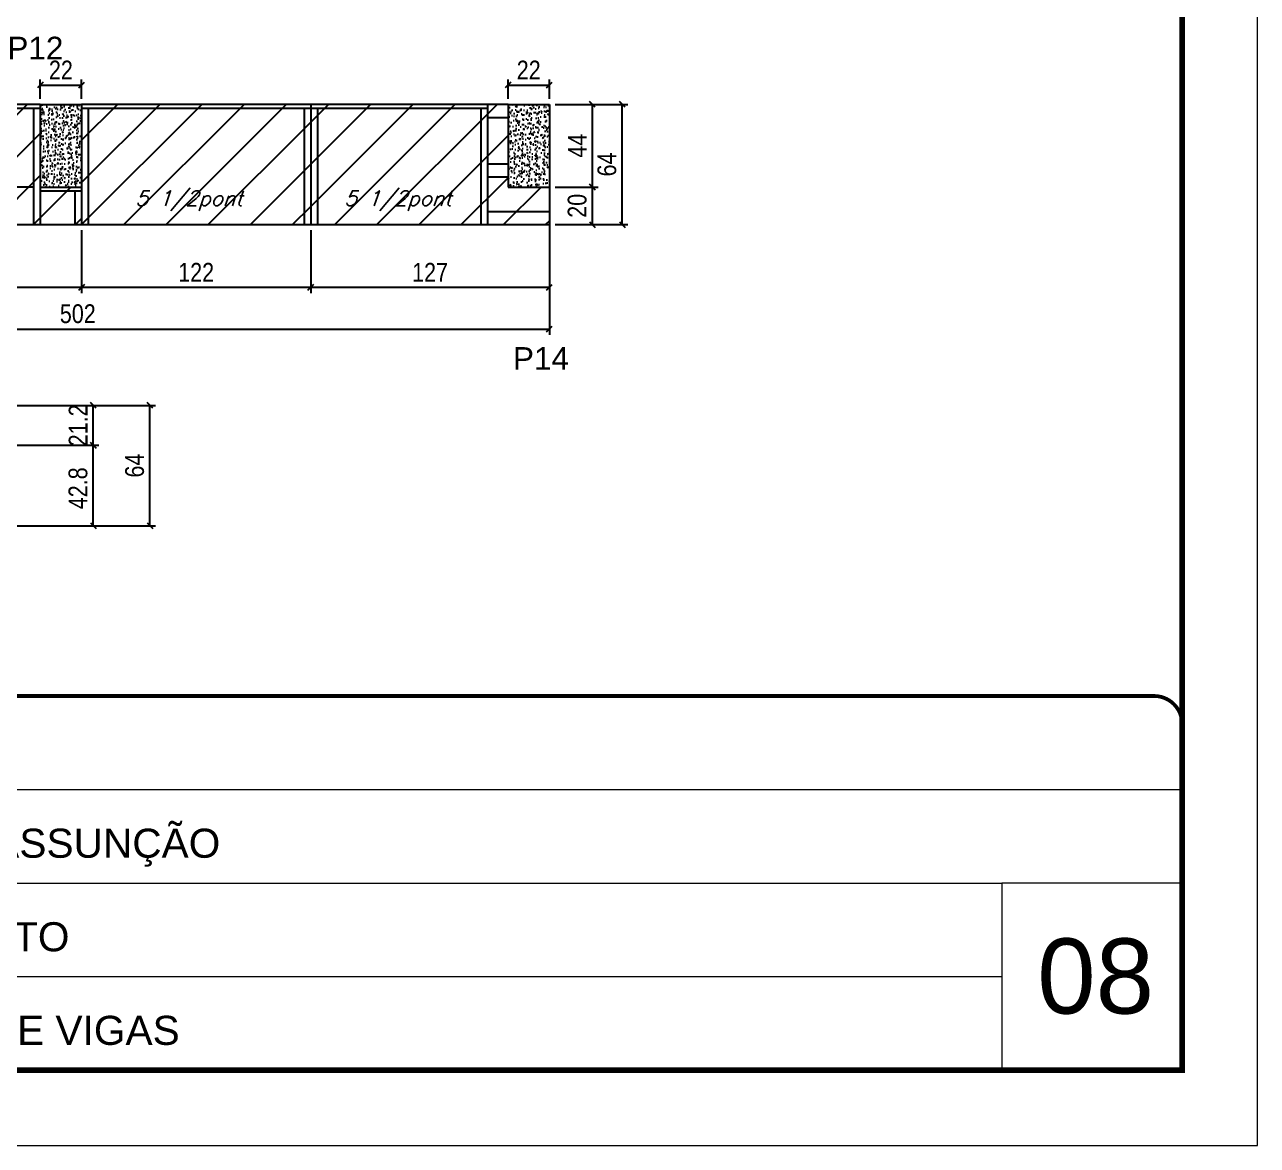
# Model space of a CAD drawing. Extents: x -20960 to -5926, y -2106 to 21915.
# Drawn here: x -6610 to -5953, y 19717 to 20313 of the extents above; entities that cross this region are included whole.
import ezdxf

# ---------------------------------------------------------------- set-up
doc = ezdxf.new("R2010")
doc.units = 0
doc.linetypes.add('CONTINUO', pattern=[0])
doc.linetypes.add('DASHED', pattern=[0.75, 0.5, -0.25])
for name, color, linetype in [('5', 5, 'Continuous'), ('COTA', 241, 'Continuous'), ('Painéis', 200, 'Continuous'), ('Reaproveitamento', 251, 'Continuous'), ('SARR_2.2x7', 40, 'Continuous'), ('SARR_3.5x7', 81, 'Continuous'), ('texto', 7, 'Continuous')]:
    doc.layers.add(name, color=color, linetype=linetype)
for name, color, linetype, lineweight in [('CARIMBO', 255, 'Continuous', 9), ('Folhas', 255, 'Continuous', 9), ('SARRAFO DE PRESSAO', 251, 'DASHED', 9)]:
    doc.layers.add(name, color=color, linetype=linetype, lineweight=lineweight)
doc.styles.add('ARIAL', font='arial.ttf')
doc.styles.add('COTA TECNICA', font='techl___.ttf', dxfattribs={"height": 10})
doc.styles.add('Romans', font='romans.shx')
doc.styles.get("Standard").update_dxf_attribs({"font": 'arial.ttf'})
doc.dimstyles.new('PAINEL', dxfattribs={"dimtxt": 10, "dimasz": 3, "dimexe": 3, "dimexo": 3, "dimgap": 3, "dimtad": 1, "dimdec": 1, "dimzin": 12, "dimdsep": 46, "dimtxsty": 'COTA TECNICA', "dimblk1": 'OBLIQUE', "dimblk2": 'OBLIQUE', "dimsah": 1, "dimcen": 0.9, "dimclrd": 4, "dimclre": 4, "dimclrt": 240, "dimadec": 1, "dimazin": 3, "dimtfac": 1, "dimtdec": 1, "dimtmove": 0, "dimatfit": 3, "dimfxl": 1, "dimtolj": 1, "dimtzin": 12, "dimarcsym": 0})
pattern_1 = [(50, (-144487.8634, -7911.083), (5.46554007, -0.47817257), [0.5715, -6.2865]), (355, (-144487.8634, -7911.083), (-1.05730264, 5.73170536), [0.4572, -5.02921753]), (100.4514447, (-144487.408, -7911.123), (4.40823741, 5.25353256), [0.48570026, -5.34270734]), (46.1842, (-144487.8634, -7909.559), (8.13237123, -1.26126984), [0.85725, -9.42975]), (96.6355576, (-144487.186, -7909.664), (7.122124, 7.42278374), [0.7285507, -8.01406824]), (351.184151, (-144487.8634, -7909.559), (7.122124, 7.42278374), [0.685799, -7.54379196]), (21, (-144487.1014, -7909.94), (4.54843174, -3.06795595), [0.5715, -6.2865]), (326, (-144487.1014, -7909.94), (1.85406085, 5.52563898), [0.4572, -5.0292]), (71.451445, (-144486.7224, -7910.1956), (6.40249258, 2.45768307), [0.48570026, -5.34269813]), (37.5, (-144487.8634, -7911.083), (0.092658098, 2.536651166), [0, -4.96824, 0, -5.1054, 0, -5.04825]), (7.5, (-144487.8634, -7911.083), (2.004589875, 3.005417245), [0, -2.91084, 0, -4.85394, 0, -1.92405]), (327.5, (-144489.5627, -7911.083), (4.067717855, -0.17186232), [0, -1.905, 0, -5.9436, 0, -7.8867]), (317.5, (-144490.3247, -7911.083), (4.44387544, 0.76279473), [0, -2.4765, 0, -3.94716, 0, -5.6007])]
pattern_2 = [(45, (1598.5, 2297.15), (-11.22532, 11.22532), [])]

# ---------------------------------------------------------------- blocks, each defined once
blk = doc.blocks.new('9999999999')
at = {"color": 30, "linetype": 'CONTINUO'}
for p, q in [((98564.56, 34379.64), (99583.98, 34379.64)), ((98564.56, 34329.83), (99487.98, 34329.83)), ((99583.98, 34329.83), (99487.98, 34329.83)), ((99487.98, 34329.83), (99487.98, 34230.21)), ((98564.56, 34280.02), (99487.98, 34280.02))]:
    blk.add_line(p, q, dxfattribs=at)
at = {"color": 30, "linetype": 'CONTINUO', "const_width": 2}
blk.add_lwpolyline([(99583.98, 34230.21), (99583.98, 34414.45, 0.414214), (99568.98, 34429.45), (98228.98, 34429.45, 0.414214), (98213.98, 34414.45), (98213.98, 34245.21, 0.414214), (98228.98, 34230.21), (99583.98, 34230.21)], format="xyb", dxfattribs=at)
at = {"layer": 'Folhas'}
blk.add_lwpolyline([(98138.98, 34190.21), (99623.98, 34190.21), (99623.98, 35240.21), (98138.98, 35240.21)], close=True, dxfattribs=at)
at = {"layer": 'Folhas', "color": 30, "const_width": 3}
blk.add_lwpolyline([(98213.98, 34230.21), (99583.98, 34230.21), (99583.98, 35200.21), (98213.98, 35200.21)], close=True, dxfattribs=at)
at = {"color": 7, "linetype": 'Continuous', "ltscale": 5, "style": 'ARIAL'}
for s, p in [('HOSPITAL ASSUNÇÃO', (98837.68, 34343.32)), ('5° PAVIMENTO', (98837.68, 34293.51)), ('LATERAIS DE VIGAS', (98837.68, 34243.7))]:
    blk.add_text(s, height=15.4829, dxfattribs=at).set_placement(p)
blk = doc.blocks.new('_Oblique')
at = {"color": 0, "linetype": 'ByBlock', "lineweight": -2}
blk.add_line((-0.5, -0.5), (0.5, 0.5), dxfattribs=at)
blk = doc.blocks.new('*D137')
at = {"layer": 'COTA', "color": 4, "linetype": 'ByBlock', "lineweight": -2, "transparency": 16777216}
for p, q in [((-6601.31, 20274.03), (-6601.31, 20284.32)), ((-6601.31, 20281.32), (-6579.31, 20281.32)), ((-6579.31, 20274.03), (-6579.31, 20284.32))]:
    blk.add_line(p, q, dxfattribs=at)
at = {"layer": 'Defpoints', "color": 0, "linetype": 'ByBlock', "transparency": 16777216}
for p in [(-6579.31, 20281.32), (-6601.31, 20271.03), (-6579.31, 20271.03)]:
    blk.add_point(p, dxfattribs=at)
at = {"layer": 'COTA', "color": 4, "linetype": 'ByBlock', "lineweight": -2, "transparency": 16777216, "xscale": 3, "yscale": 3, "zscale": 3, "rotation": 180}
blk.add_blockref('_Oblique', (-6601.31, 20281.32), dxfattribs=at)
at = {"layer": 'COTA', "color": 4, "linetype": 'ByBlock', "lineweight": -2, "transparency": 16777216, "xscale": 3, "yscale": 3, "zscale": 3}
blk.add_blockref('_Oblique', (-6579.31, 20281.32), dxfattribs=at)
at = {"layer": 'COTA', "color": 240, "linetype": 'ByBlock', "transparency": 16777216, "insert": (-6590.31, 20289.32), "char_height": 10, "attachment_point": 5, "style": 'COTA TECNICA'}
blk.add_mtext('\\A1;22', dxfattribs=at)
blk = doc.blocks.new('*D138')
at = {"layer": 'COTA', "color": 4, "linetype": 'ByBlock', "lineweight": -2, "transparency": 16777216}
for p, q in [((-6604.31, 20271.03), (-6618.94, 20271.03)), ((-6615.94, 20271.03), (-6615.94, 20227.03)), ((-6604.31, 20227.03), (-6618.94, 20227.03))]:
    blk.add_line(p, q, dxfattribs=at)
at = {"layer": 'Defpoints', "color": 0, "linetype": 'ByBlock', "transparency": 16777216}
for p in [(-6601.31, 20271.03), (-6615.94, 20227.03), (-6601.31, 20227.03)]:
    blk.add_point(p, dxfattribs=at)
at = {"layer": 'COTA', "color": 4, "linetype": 'ByBlock', "lineweight": -2, "transparency": 16777216, "xscale": 3, "yscale": 3, "zscale": 3}
for p, rotation in [((-6615.94, 20271.03), 90), ((-6615.94, 20227.03), 270)]:
    blk.add_blockref('_Oblique', p, dxfattribs=dict(at, rotation=rotation))
at = {"layer": 'COTA', "color": 240, "linetype": 'ByBlock', "transparency": 16777216, "insert": (-6624.02, 20249.03), "char_height": 10, "attachment_point": 5, "rotation": 90, "style": 'COTA TECNICA'}
blk.add_mtext('\\A1;44', dxfattribs=at)
blk = doc.blocks.new('*D141')
at = {"layer": 'COTA', "color": 4, "linetype": 'ByBlock', "lineweight": -2, "transparency": 16777216}
for p, q in [((-6710.31, 20204.03), (-6710.31, 20170.56)), ((-6579.31, 20204.03), (-6579.31, 20170.56)), ((-6579.31, 20173.56), (-6710.31, 20173.56))]:
    blk.add_line(p, q, dxfattribs=at)
at = {"layer": 'Defpoints', "color": 0, "linetype": 'ByBlock', "transparency": 16777216}
for p in [(-6710.31, 20207.03), (-6579.31, 20207.03), (-6710.31, 20173.56)]:
    blk.add_point(p, dxfattribs=at)
at = {"layer": 'COTA', "color": 4, "linetype": 'ByBlock', "lineweight": -2, "transparency": 16777216, "xscale": 3, "yscale": 3, "zscale": 3, "rotation": 180}
blk.add_blockref('_Oblique', (-6710.31, 20173.56), dxfattribs=at)
at = {"layer": 'COTA', "color": 4, "linetype": 'ByBlock', "lineweight": -2, "transparency": 16777216, "xscale": 3, "yscale": 3, "zscale": 3}
blk.add_blockref('_Oblique', (-6579.31, 20173.56), dxfattribs=at)
at = {"layer": 'COTA', "color": 240, "linetype": 'ByBlock', "transparency": 16777216, "insert": (-6644.81, 20181.78), "char_height": 10, "attachment_point": 5, "style": 'COTA TECNICA'}
blk.add_mtext('\\A1;131', dxfattribs=at)
blk = doc.blocks.new('*D142')
at = {"layer": 'COTA', "color": 4, "linetype": 'ByBlock', "lineweight": -2, "transparency": 16777216}
for p, q in [((-6579.31, 20204.03), (-6579.31, 20170.56)), ((-6457.31, 20204.03), (-6457.31, 20170.56)), ((-6457.31, 20173.56), (-6579.31, 20173.56))]:
    blk.add_line(p, q, dxfattribs=at)
at = {"layer": 'Defpoints', "color": 0, "linetype": 'ByBlock', "transparency": 16777216}
for p in [(-6579.31, 20207.03), (-6457.31, 20207.03), (-6579.31, 20173.56)]:
    blk.add_point(p, dxfattribs=at)
at = {"layer": 'COTA', "color": 4, "linetype": 'ByBlock', "lineweight": -2, "transparency": 16777216, "xscale": 3, "yscale": 3, "zscale": 3, "rotation": 180}
blk.add_blockref('_Oblique', (-6579.31, 20173.56), dxfattribs=at)
at = {"layer": 'COTA', "color": 4, "linetype": 'ByBlock', "lineweight": -2, "transparency": 16777216, "xscale": 3, "yscale": 3, "zscale": 3}
blk.add_blockref('_Oblique', (-6457.31, 20173.56), dxfattribs=at)
at = {"layer": 'COTA', "color": 240, "linetype": 'ByBlock', "transparency": 16777216, "insert": (-6518.31, 20181.62), "char_height": 10, "attachment_point": 5, "style": 'COTA TECNICA'}
blk.add_mtext('\\A1;122', dxfattribs=at)
blk = doc.blocks.new('*D143')
at = {"layer": 'COTA', "color": 4, "linetype": 'ByBlock', "lineweight": -2, "transparency": 16777216}
for p, q in [((-6457.31, 20204.03), (-6457.31, 20170.56)), ((-6330.31, 20204.03), (-6330.31, 20170.56)), ((-6330.31, 20173.56), (-6457.31, 20173.56))]:
    blk.add_line(p, q, dxfattribs=at)
at = {"layer": 'Defpoints', "color": 0, "linetype": 'ByBlock', "transparency": 16777216}
for p in [(-6457.31, 20207.03), (-6330.31, 20207.03), (-6457.31, 20173.56)]:
    blk.add_point(p, dxfattribs=at)
at = {"layer": 'COTA', "color": 4, "linetype": 'ByBlock', "lineweight": -2, "transparency": 16777216, "xscale": 3, "yscale": 3, "zscale": 3, "rotation": 180}
blk.add_blockref('_Oblique', (-6457.31, 20173.56), dxfattribs=at)
at = {"layer": 'COTA', "color": 4, "linetype": 'ByBlock', "lineweight": -2, "transparency": 16777216, "xscale": 3, "yscale": 3, "zscale": 3}
blk.add_blockref('_Oblique', (-6330.31, 20173.56), dxfattribs=at)
at = {"layer": 'COTA', "color": 240, "linetype": 'ByBlock', "transparency": 16777216, "insert": (-6393.81, 20181.63), "char_height": 10, "attachment_point": 5, "style": 'COTA TECNICA'}
blk.add_mtext('\\A1;127', dxfattribs=at)
blk = doc.blocks.new('*D146')
at = {"layer": 'COTA', "color": 4, "linetype": 'ByBlock', "lineweight": -2, "transparency": 16777216}
for p, q in [((-6327.31, 20227.03), (-6304.38, 20227.03)), ((-6307.38, 20207.03), (-6307.38, 20227.03)), ((-6327.31, 20207.03), (-6304.38, 20207.03))]:
    blk.add_line(p, q, dxfattribs=at)
at = {"layer": 'Defpoints', "color": 0, "linetype": 'ByBlock', "transparency": 16777216}
for p in [(-6330.31, 20227.03), (-6307.38, 20227.03), (-6330.31, 20207.03)]:
    blk.add_point(p, dxfattribs=at)
at = {"layer": 'COTA', "color": 4, "linetype": 'ByBlock', "lineweight": -2, "transparency": 16777216, "xscale": 3, "yscale": 3, "zscale": 3}
for p, rotation in [((-6307.38, 20227.03), 90), ((-6307.38, 20207.03), 270)]:
    blk.add_blockref('_Oblique', p, dxfattribs=dict(at, rotation=rotation))
at = {"layer": 'COTA', "color": 240, "linetype": 'ByBlock', "transparency": 16777216, "insert": (-6315.49, 20217.03), "char_height": 10, "attachment_point": 5, "rotation": 90, "style": 'COTA TECNICA'}
blk.add_mtext('\\A1;20', dxfattribs=at)
blk = doc.blocks.new('*D147')
at = {"layer": 'COTA', "color": 4, "linetype": 'ByBlock', "lineweight": -2, "transparency": 16777216}
for p, q in [((-6327.31, 20271.03), (-6304.38, 20271.03)), ((-6307.38, 20227.03), (-6307.38, 20271.03)), ((-6327.31, 20227.03), (-6304.38, 20227.03))]:
    blk.add_line(p, q, dxfattribs=at)
at = {"layer": 'Defpoints', "color": 0, "linetype": 'ByBlock', "transparency": 16777216}
for p in [(-6330.31, 20271.03), (-6307.38, 20271.03), (-6330.31, 20227.03)]:
    blk.add_point(p, dxfattribs=at)
at = {"layer": 'COTA', "color": 4, "linetype": 'ByBlock', "lineweight": -2, "transparency": 16777216, "xscale": 3, "yscale": 3, "zscale": 3}
for p, rotation in [((-6307.38, 20271.03), 90), ((-6307.38, 20227.03), 270)]:
    blk.add_blockref('_Oblique', p, dxfattribs=dict(at, rotation=rotation))
at = {"layer": 'COTA', "color": 240, "linetype": 'ByBlock', "transparency": 16777216, "insert": (-6315.46, 20249.03), "char_height": 10, "attachment_point": 5, "rotation": 90, "style": 'COTA TECNICA'}
blk.add_mtext('\\A1;44', dxfattribs=at)
blk = doc.blocks.new('*D148')
at = {"layer": 'COTA', "color": 4, "linetype": 'ByBlock', "lineweight": -2, "transparency": 16777216}
for p, q in [((-6352.31, 20274.03), (-6352.31, 20284.32)), ((-6352.31, 20281.32), (-6330.31, 20281.32)), ((-6330.31, 20274.03), (-6330.31, 20284.32))]:
    blk.add_line(p, q, dxfattribs=at)
at = {"layer": 'Defpoints', "color": 0, "linetype": 'ByBlock', "transparency": 16777216}
for p in [(-6330.31, 20281.32), (-6352.31, 20271.03), (-6330.31, 20271.03)]:
    blk.add_point(p, dxfattribs=at)
at = {"layer": 'COTA', "color": 4, "linetype": 'ByBlock', "lineweight": -2, "transparency": 16777216, "xscale": 3, "yscale": 3, "zscale": 3, "rotation": 180}
blk.add_blockref('_Oblique', (-6352.31, 20281.32), dxfattribs=at)
at = {"layer": 'COTA', "color": 4, "linetype": 'ByBlock', "lineweight": -2, "transparency": 16777216, "xscale": 3, "yscale": 3, "zscale": 3}
blk.add_blockref('_Oblique', (-6330.31, 20281.32), dxfattribs=at)
at = {"layer": 'COTA', "color": 240, "linetype": 'ByBlock', "transparency": 16777216, "insert": (-6341.31, 20289.32), "char_height": 10, "attachment_point": 5, "style": 'COTA TECNICA'}
blk.add_mtext('\\A1;22', dxfattribs=at)
blk = doc.blocks.new('*D149')
at = {"layer": 'COTA', "color": 4, "linetype": 'ByBlock', "lineweight": -2, "transparency": 16777216}
for p, q in [((-6327.31, 20271.03), (-6288.55, 20271.03)), ((-6291.55, 20207.03), (-6291.55, 20271.03)), ((-6327.31, 20207.03), (-6288.55, 20207.03))]:
    blk.add_line(p, q, dxfattribs=at)
at = {"layer": 'Defpoints', "color": 0, "linetype": 'ByBlock', "transparency": 16777216}
for p in [(-6330.31, 20271.03), (-6291.55, 20271.03), (-6330.31, 20207.03)]:
    blk.add_point(p, dxfattribs=at)
at = {"layer": 'COTA', "color": 4, "linetype": 'ByBlock', "lineweight": -2, "transparency": 16777216, "xscale": 3, "yscale": 3, "zscale": 3}
for p, rotation in [((-6291.55, 20271.03), 90), ((-6291.55, 20207.03), 270)]:
    blk.add_blockref('_Oblique', p, dxfattribs=dict(at, rotation=rotation))
at = {"layer": 'COTA', "color": 240, "linetype": 'ByBlock', "transparency": 16777216, "insert": (-6299.66, 20239.03), "char_height": 10, "attachment_point": 5, "rotation": 90, "style": 'COTA TECNICA'}
blk.add_mtext('\\A1;64', dxfattribs=at)
blk = doc.blocks.new('*D162')
at = {"layer": 'COTA', "color": 4, "lineweight": -2, "ltscale": 25, "transparency": 16777216}
for p, q in [((-6615.24, 20089.53), (-6570.08, 20089.53)), ((-6573.08, 20046.73), (-6573.08, 20089.53)), ((-6615.24, 20046.73), (-6570.08, 20046.73))]:
    blk.add_line(p, q, dxfattribs=at)
at = {"layer": 'Defpoints', "color": 0, "ltscale": 25, "transparency": 16777216}
for p in [(-6618.24, 20089.53), (-6573.08, 20089.53), (-6618.24, 20046.73)]:
    blk.add_point(p, dxfattribs=at)
at = {"layer": 'COTA', "color": 4, "lineweight": -2, "ltscale": 25, "transparency": 16777216, "xscale": 3, "yscale": 3, "zscale": 3}
for p, rotation in [((-6573.08, 20089.53), 90), ((-6573.08, 20046.73), 270)]:
    blk.add_blockref('_Oblique', p, dxfattribs=dict(at, rotation=rotation))
at = {"layer": 'COTA', "color": 240, "ltscale": 25, "transparency": 16777216, "insert": (-6581.18, 20066.63), "char_height": 10, "attachment_point": 5, "rotation": 90, "style": 'COTA TECNICA'}
blk.add_mtext('\\A1;42.8', dxfattribs=at)
blk = doc.blocks.new('*D164')
at = {"layer": 'COTA', "color": 4, "lineweight": -2, "ltscale": 25, "transparency": 16777216}
for p, q in [((-6615.24, 20110.73), (-6570.08, 20110.73)), ((-6573.08, 20089.53), (-6573.08, 20110.73)), ((-6615.24, 20089.53), (-6570.08, 20089.53))]:
    blk.add_line(p, q, dxfattribs=at)
at = {"layer": 'Defpoints', "color": 0, "ltscale": 25, "transparency": 16777216}
for p in [(-6618.24, 20110.73), (-6573.08, 20110.73), (-6618.24, 20089.53)]:
    blk.add_point(p, dxfattribs=at)
at = {"layer": 'COTA', "color": 4, "lineweight": -2, "ltscale": 25, "transparency": 16777216, "xscale": 3, "yscale": 3, "zscale": 3}
for p, rotation in [((-6573.08, 20110.73), 90), ((-6573.08, 20089.53), 270)]:
    blk.add_blockref('_Oblique', p, dxfattribs=dict(at, rotation=rotation))
at = {"layer": 'COTA', "color": 240, "ltscale": 25, "transparency": 16777216, "insert": (-6581.14, 20100.13), "char_height": 10, "attachment_point": 5, "rotation": 90, "style": 'COTA TECNICA'}
blk.add_mtext('\\A1;21.2', dxfattribs=at)
blk = doc.blocks.new('*D165')
at = {"layer": 'COTA', "color": 4, "lineweight": -2, "ltscale": 25, "transparency": 16777216}
for p, q in [((-6615.24, 20110.73), (-6539.93, 20110.73)), ((-6542.93, 20046.73), (-6542.93, 20110.73)), ((-6615.24, 20046.73), (-6539.93, 20046.73))]:
    blk.add_line(p, q, dxfattribs=at)
at = {"layer": 'Defpoints', "color": 0, "ltscale": 25, "transparency": 16777216}
for p in [(-6618.24, 20110.73), (-6542.93, 20110.73), (-6618.24, 20046.73)]:
    blk.add_point(p, dxfattribs=at)
at = {"layer": 'COTA', "color": 4, "lineweight": -2, "ltscale": 25, "transparency": 16777216, "xscale": 3, "yscale": 3, "zscale": 3}
for p, rotation in [((-6542.93, 20110.73), 90), ((-6542.93, 20046.73), 270)]:
    blk.add_blockref('_Oblique', p, dxfattribs=dict(at, rotation=rotation))
at = {"layer": 'COTA', "color": 240, "ltscale": 25, "transparency": 16777216, "insert": (-6551.03, 20078.73), "char_height": 10, "attachment_point": 5, "rotation": 90, "style": 'COTA TECNICA'}
blk.add_mtext('\\A1;64', dxfattribs=at)
blk = doc.blocks.new('*D168')
at = {"layer": 'COTA', "color": 4, "lineweight": -2, "ltscale": 25, "transparency": 16777216}
for p, q in [((-6832.31, 20236.03), (-6832.31, 20148.4)), ((-6330.31, 20214.03), (-6330.31, 20148.4)), ((-6832.31, 20151.4), (-6330.31, 20151.4))]:
    blk.add_line(p, q, dxfattribs=at)
at = {"layer": 'Defpoints', "color": 0, "ltscale": 25, "transparency": 16777216}
for p in [(-6832.31, 20239.03), (-6330.31, 20217.03), (-6330.31, 20151.4)]:
    blk.add_point(p, dxfattribs=at)
at = {"layer": 'COTA', "color": 4, "lineweight": -2, "ltscale": 25, "transparency": 16777216, "xscale": 3, "yscale": 3, "zscale": 3, "rotation": 180}
blk.add_blockref('_Oblique', (-6832.31, 20151.4), dxfattribs=at)
at = {"layer": 'COTA', "color": 4, "lineweight": -2, "ltscale": 25, "transparency": 16777216, "xscale": 3, "yscale": 3, "zscale": 3}
blk.add_blockref('_Oblique', (-6330.31, 20151.4), dxfattribs=at)
at = {"layer": 'COTA', "color": 240, "ltscale": 25, "transparency": 16777216, "insert": (-6581.31, 20159.51), "char_height": 10, "attachment_point": 5, "style": 'COTA TECNICA'}
blk.add_mtext('\\A1;502', dxfattribs=at)

msp = doc.modelspace()

# ---------------------------------------------------------------- hatches: boundary and pattern name
at = {"layer": 'COTA', "ltscale": 25}
h = msp.add_hatch(dxfattribs=at)
h.set_pattern_fill('AR-CONC', color=256, scale=0.03)
h.set_pattern_definition(pattern_1)
h.paths.add_polyline_path([(-6579.31, 20227.03), (-6579.31, 20271.03), (-6601.31, 20271.03), (-6601.31, 20227.03)])
h = msp.add_hatch(dxfattribs=at)
h.set_pattern_fill('AR-CONC', color=256, scale=0.03)
h.set_pattern_definition(pattern_1)
h.paths.add_polyline_path([(-6330.31, 20227.03), (-6330.31, 20271.03), (-6352.31, 20271.03), (-6352.31, 20227.03)])
at = {"layer": 'Reaproveitamento', "ltscale": 25}
h = msp.add_hatch(dxfattribs=at)
h.set_pattern_fill('ANSI31', color=256, scale=5, style=2)
h.set_pattern_definition([(45, (-4755.574, 2299.826), (-11.22532, 11.22532), [])])
h.paths.add_polyline_path([(-6804.9, 20211.75), (-6737.28, 20211.75), (-6731.78, 20227.72), (-6799.4, 20227.72)], flags=16)
h.paths.add_polyline_path([(-6579.31, 20227.03), (-6601.31, 20227.03), (-6601.31, 20271.03), (-6832.31, 20271.03), (-6832.24, 20207.03), (-6579.31, 20207.03)])
h = msp.add_hatch(dxfattribs=at)
h.set_pattern_fill('ANSI31', color=256, scale=5)
h.set_pattern_definition(pattern_2)
h.paths.add_polyline_path([(-6457.31, 20271.03), (-6579.31, 20271.03), (-6579.31, 20227.03), (-6579.31, 20207.03), (-6457.31, 20207.03)])
h = msp.add_hatch(dxfattribs=at)
h.set_pattern_fill('ANSI31', color=256, scale=5)
h.set_pattern_definition(pattern_2)
h.paths.add_polyline_path([(-6352.31, 20271.03), (-6457.31, 20271.03), (-6457.31, 20207.03), (-6330.31, 20207.03), (-6330.31, 20227.03), (-6352.31, 20227.03)])

# ---------------------------------------------------------------- linework, layer by layer
at = {"layer": 'COTA', "linetype": 'ByBlock'}
for p, q in [((-6601.31, 20271.03), (-6579.31, 20271.03)), ((-6352.31, 20271.03), (-6330.31, 20271.03)), ((-6330.31, 20271.03), (-6330.31, 20227.03))]:
    msp.add_line(p, q, dxfattribs=at)
at = {"layer": 'Painéis', "linetype": 'ByBlock'}
for p, q in [((-6601.31, 20271.03), (-6832.31, 20271.03)), ((-6601.31, 20271.03), (-6601.31, 20227.03)), ((-6579.31, 20271.03), (-6579.31, 20227.03)), ((-6352.31, 20271.03), (-6579.31, 20271.03)), ((-6457.31, 20271.03), (-6457.31, 20207.03)), ((-6352.31, 20271.03), (-6352.31, 20227.03)), ((-6601.31, 20227.03), (-6579.31, 20227.03)), ((-6579.31, 20227.03), (-6579.31, 20207.03)), ((-6352.31, 20227.03), (-6330.31, 20227.03)), ((-6330.31, 20227.03), (-6330.31, 20207.03)), ((-6832.31, 20207.03), (-6579.31, 20207.03)), ((-6579.31, 20207.03), (-6330.31, 20207.03))]:
    msp.add_line(p, q, dxfattribs=at)
at = {"layer": 'SARR_2.2x7', "linetype": 'Continuous'}
for p, q in [((-6601.31, 20268.83), (-6710.31, 20268.83)), ((-6457.31, 20268.83), (-6579.31, 20268.83)), ((-6363.31, 20268.83), (-6457.31, 20268.83)), ((-6363.31, 20264.03), (-6352.31, 20264.03)), ((-6352.31, 20259.03), (-6352.31, 20252.03)), ((-6363.31, 20239.42), (-6352.31, 20239.42)), ((-6363.31, 20232.42), (-6352.31, 20232.42)), ((-6579.31, 20224.83), (-6601.31, 20224.83)), ((-6363.31, 20214.03), (-6330.31, 20214.03))]:
    msp.add_line(p, q, dxfattribs=at)
at = {"layer": 'SARR_3.5x7'}
for p, q in [((-6604.81, 20268.83), (-6604.81, 20207.03)), ((-6575.81, 20268.83), (-6575.81, 20207.03)), ((-6460.81, 20268.83), (-6460.81, 20207.03)), ((-6453.81, 20268.83), (-6453.81, 20207.03)), ((-6366.81, 20268.83), (-6366.81, 20207.03)), ((-6363.31, 20271.03), (-6363.31, 20207.03)), ((-6601.31, 20227.03), (-6601.31, 20207.03)), ((-6582.81, 20224.83), (-6582.81, 20207.03))]:
    msp.add_line(p, q, dxfattribs=at)

# ---------------------------------------------------------------- block references
at = {"layer": 'SARRAFO DE PRESSAO', "color": 6, "linetype": 'ByBlock'}
msp.add_blockref('9999999999', (-105577.48, -14473.39), dxfattribs=at)

# ---------------------------------------------------------------- texts
at = {"layer": '5', "linetype": 'Continuous'}
for s, p in [('P12', (-6618.8, 20295.03)), ('P14', (-6349.7, 20129.77))]:
    msp.add_text(s, height=12, rotation=0.00004, dxfattribs=at).set_placement(p)
at = {"layer": 'CARIMBO', "style": 'ARIAL'}
msp.add_text('08', height=40, dxfattribs=at).set_placement((-6070.64, 19786.96))
at = {"layer": 'texto', "color": 2, "char_height": 8, "attachment_point": 5, "style": 'Romans'}
for insert in [(-6522.17, 20219.74), (-6410.97, 20219.74)]:
    msp.add_mtext('{\\Q19;\\C256;5 1/2pont}', dxfattribs=dict(at, insert=insert))

# ---------------------------------------------------------------- dimensions: what is measured, and where the dimension line sits
at = {"layer": 'COTA', "linetype": 'ByBlock'}
for base, p1, p2, picture, middle in [((-6579.31, 20281.32), (-6601.31, 20271.03), (-6579.31, 20271.03), '*D137', (-6590.31, 20289.32)), ((-6330.31, 20281.32), (-6352.31, 20271.03), (-6330.31, 20271.03), '*D148', (-6341.31, 20289.32)), ((-6710.31, 20173.56), (-6579.31, 20207.03), (-6710.31, 20207.03), '*D141', (-6644.81, 20181.78)), ((-6579.31, 20173.56), (-6457.31, 20207.03), (-6579.31, 20207.03), '*D142', (-6518.31, 20181.62)), ((-6457.31, 20173.56), (-6330.31, 20207.03), (-6457.31, 20207.03), '*D143', (-6393.81, 20181.63))]:
    dim = msp.add_linear_dim(base=base, p1=p1, p2=p2, dimstyle='PAINEL', dxfattribs=at)
    dim.commit()
    dim.dimension.update_dxf_attribs({"geometry": picture, "text_midpoint": middle})
dim = msp.add_linear_dim(base=(-6615.94, 20227.03), p1=(-6601.31, 20271.03), p2=(-6601.31, 20227.03), angle=90, dimstyle='PAINEL', dxfattribs=at)
dim.commit()
dim.dimension.update_dxf_attribs({"geometry": '*D138', "text_midpoint": (-6624.02, 20249.03)})
dim = msp.add_linear_dim(base=(-6307.38, 20271.03), p1=(-6330.31, 20227.03), p2=(-6330.31, 20271.03), angle=90, dimstyle='PAINEL', override={"dimtmove": 1}, dxfattribs=at)
dim.commit()
dim.dimension.update_dxf_attribs({"geometry": '*D147', "text_midpoint": (-6307.38, 20249.03), "dimtype": 160})
for base, p2, picture, middle in [((-6291.55, 20271.03), (-6330.31, 20271.03), '*D149', (-6291.55, 20239.03)), ((-6307.38, 20227.03), (-6330.31, 20227.03), '*D146', (-6307.38, 20217.03))]:
    dim = msp.add_linear_dim(base=base, p1=(-6330.31, 20207.03), p2=p2, angle=90, dimstyle='PAINEL', dxfattribs=at)
    dim.commit()
    dim.dimension.update_dxf_attribs({"geometry": picture, "text_midpoint": middle, "dimtype": 160})
at = {"layer": 'COTA', "ltscale": 25}
dim = msp.add_linear_dim(base=(-6330.31, 20151.4), p1=(-6832.31, 20239.03), p2=(-6330.31, 20217.03), dimstyle='PAINEL', dxfattribs=at)
dim.commit()
dim.dimension.update_dxf_attribs({"geometry": '*D168', "text_midpoint": (-6581.31, 20159.51)})
for base, p1, p2, picture, middle in [((-6573.08, 20110.73), (-6618.24, 20089.53), (-6618.24, 20110.73), '*D164', (-6573.08, 20100.13)), ((-6573.08, 20089.53), (-6618.24, 20046.73), (-6618.24, 20089.53), '*D162', (-6573.08, 20066.63))]:
    dim = msp.add_linear_dim(base=base, p1=p1, p2=p2, angle=90, dimstyle='PAINEL', dxfattribs=at)
    dim.commit()
    dim.dimension.update_dxf_attribs({"geometry": picture, "text_midpoint": middle, "dimtype": 160})
dim = msp.add_linear_dim(base=(-6542.93, 20110.73), p1=(-6618.24, 20046.73), p2=(-6618.24, 20110.73), angle=90, dimstyle='PAINEL', dxfattribs=at)
dim.commit()
dim.dimension.update_dxf_attribs({"geometry": '*D165', "text_midpoint": (-6551.03, 20078.73)})

doc.saveas('drawing.dxf')
